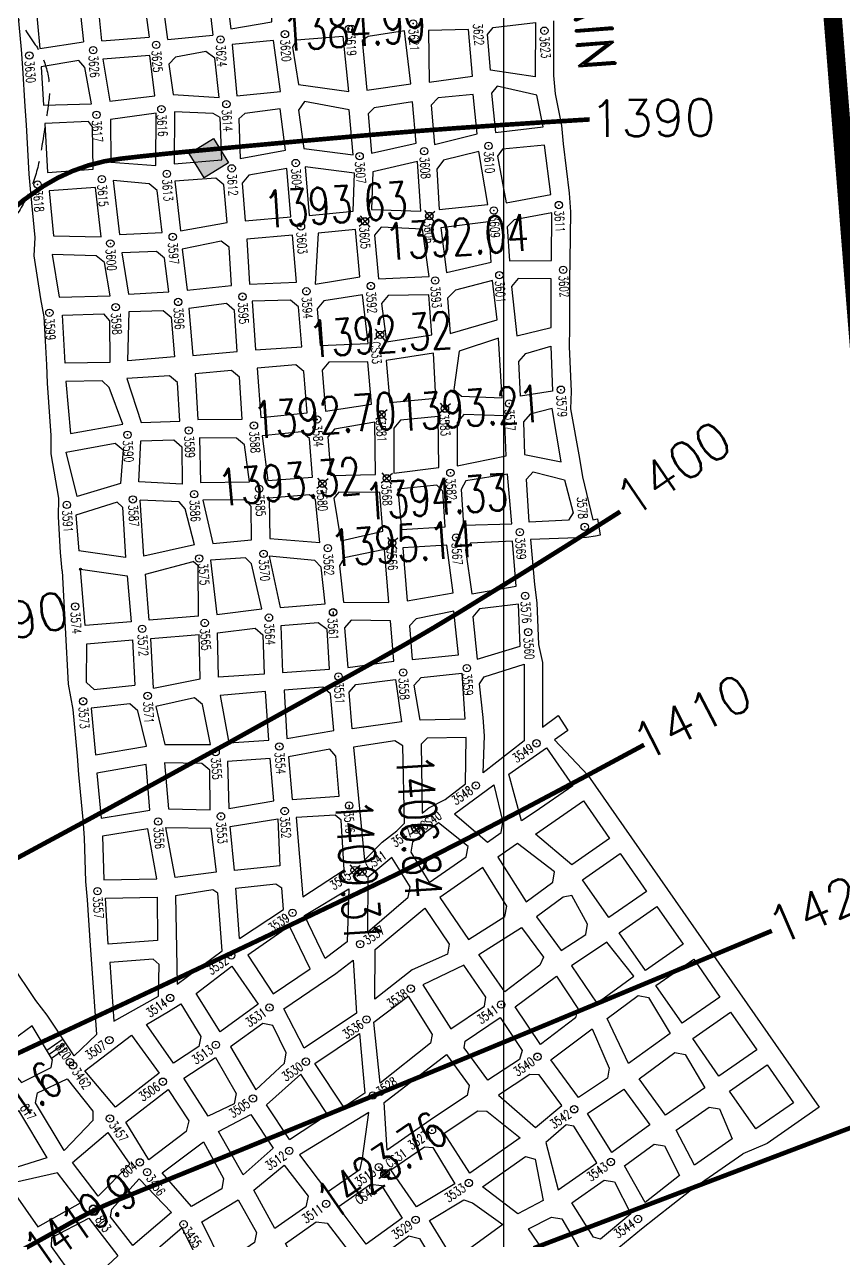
# Model space of a CAD drawing. Header units: inches. Extents: x 10131215 to 10153225, y 3476725 to 3491422.
# Drawn here: x 10141479 to 10142370, y 3484251 to 3485574 of the extents above; entities that cross this region are included whole.
import ezdxf
from ezdxf.enums import TextEntityAlignment as Align

# ---------------------------------------------------------------- set-up
doc = ezdxf.new("R2010")
doc.units = ezdxf.units.IN
doc.header["$LTSCALE"] = 100
doc.header["$MEASUREMENT"] = 0
doc.header["$PDMODE"] = 32
doc.header["$PDSIZE"] = 8
doc.linetypes.add('DASHDOT', pattern=[1, 0.5, -0.25, 0, -0.25])
doc.linetypes.add('DASHED2', pattern=[0.375, 0.25, -0.125])
for name, color, linetype in [('BOUNDARY-MINE LIMITS', 30, 'DASHDOT'), ('BUILDINGS', 7, 'CONTINUOUS'), ('ELEVATIONS-UPEER MASON-CONTOURS', 175, 'CONTINUOUS'), ('ELEVATIONS-UPPER MASON-SPOT', 175, 'CONTINUOUS'), ('GRID COORDINATES-VA SOUTH NAD27', 252, 'CONTINUOUS'), ('MINE WORKINGS-ADVANCED-SURVEYED', 7, 'CONTINUOUS'), ('PANEL AND MAINS LABELS', 4, 'CONTINUOUS'), ('ROADS', 34, 'DASHED2'), ('SEALS-EXISTING', 10, 'CONTINUOUS'), ('SPADS-CONTROL SURVEY-LABELS', 230, 'CONTINUOUS'), ('SPADS-CONTROL SURVEY-SYMBOLS', 230, 'CONTINUOUS'), ('SPADS-LABEL', 90, 'CONTINUOUS'), ('SPADS-SYMBOL', 90, 'CONTINUOUS')]:
    doc.layers.add(name, color=color, linetype=linetype)
doc.styles.add('LEG', font='ROMAND')
doc.styles.add('LEV', font='SIMPLEX.shx', dxfattribs={"width": 0.7, "height": 40})
doc.styles.add('SP', font='SIMPLEX', dxfattribs={"width": 0.75, "height": 12})
doc.styles.get("Standard").update_dxf_attribs({"font": 'simplex.shx'})

# ---------------------------------------------------------------- blocks, each defined once
blk = doc.blocks.new('SS')
at = {"layer": 'SPADS-CONTROL SURVEY-SYMBOLS'}
blk.add_line((0, 0), (0, -4), dxfattribs=at)
blk.add_circle((0, 0), 4, dxfattribs=at)
blk = doc.blocks.new('CS')
at = {"layer": 'SPADS-CONTROL SURVEY-SYMBOLS'}
for p, q in [((-5.7, 5.7), (5.7, -5.7)), ((5.7, 5.7), (-5.7, -5.7))]:
    blk.add_line(p, q, dxfattribs=at)
blk.add_circle((0, 0), 4, dxfattribs=at)

msp = doc.modelspace()

# ---------------------------------------------------------------- linework, layer by layer
at = {"layer": 'BOUNDARY-MINE LIMITS', "const_width": 20}
msp.add_lwpolyline([(10140753, 3479084.4), (10139113.1, 3481748), (10135309.1, 3481748), (10135309.1, 3484078.5), (10136387.9, 3484078.5), (10136387.9, 3486601.2), (10138341.9, 3486601.2), (10138341.9, 3487699.8), (10142188.8, 3487699.8), (10142412.7, 3484892.3), (10142623.9, 3484306.7), (10142796.8, 3484074.3), (10143151.6, 3484065.3), (10143500.4, 3483618.4), (10143792.6, 3483818), (10144004.3, 3483755.4), (10144488.2, 3483062.4), (10144843, 3482463.4), (10144896.6, 3482347.2), (10144953.3, 3482314.4), (10145033.8, 3482290.6), (10145541.6, 3481817.9), (10145505.8, 3481770.2), (10145917.3, 3481350.1)], dxfattribs=at)
at = {"layer": 'BUILDINGS'}
msp.add_lwpolyline([(10141674.2, 3485407.3), (10141657.9, 3485433.7), (10141684.3, 3485450), (10141700.5, 3485423.6)], close=True, dxfattribs=at)
msp.add_solid([(10141657.9, 3485433.7), (10141684.3, 3485450), (10141674.2, 3485407.3), (10141700.5, 3485423.6)], dxfattribs=at)
at = {"layer": 'ELEVATIONS-UPEER MASON-CONTOURS', "const_width": 5}
for points in [[(10135978.9, 3483263.2, 0), (10135880.2, 3483248.3, 0.000547)], [(10136147.8, 3483288.5, 0.000001), (10135988.5, 3483264.7, 0.000023)], [(10139638.8, 3483431.7, 0.000001), (10139693.5, 3483463.7, 0.000011)], [(10141574.7, 3485617.6, -0.000015), (10141379, 3485600.6, -0.00076), (10141181.1, 3485583.6, 0.049543)], [(10139736.4, 3483488.8, -0.000003), (10139816.9, 3483535.8, -0.000201)], [(10142093.4, 3485470.8, 0.002916), (10141947.8, 3485461.3, 0.004035), (10141842.7, 3485452.9, 0.001901), (10141656.8, 3485435.9, 0.004823), (10141583.7, 3485428.2, 0.113745), (10141499.3, 3485398.3, 0.094745), (10141421.4, 3485324.8, 0.195799)], [(10142126.6, 3485044.3, -0.004878), (10141952.8, 3484935.6, -0.009679), (10141863.6, 3484883.4, -0.004682), (10141374.5, 3484615.6, -0.062526)], [(10142152.6, 3484790.7, -0.004551), (10141957.2, 3484687.1, -0.008302), (10141848.7, 3484633.1, -0.002216), (10141459.6, 3484449.6, -0.051308)], [(10142378.2, 3484374.6, 0.000068), (10142102.6, 3484269.9, 0.000347), (10142032.5, 3484243.2, 0.015318)], [(10141377.6, 3484188.9, 0.000208), (10141463.7, 3484234.7, 0.008591), (10141528.2, 3484270.4, -0.019418), (10141557, 3484285.6, -0.01524), (10141577, 3484294.4, 0.001075), (10141864.4, 3484411.5, 0.000891), (10142029.3, 3484479.4, 0.00056), (10142291.5, 3484588.4)], [(10141442, 3484443.5, -0.000022), (10141428.5, 3484440.3, 0.000046)]]:
    msp.add_lwpolyline(points, format="xyb", dxfattribs=at)
at = {"layer": 'GRID COORDINATES-VA SOUTH NAD27'}
msp.add_line((10142000, 3476730), (10142000, 3490730), dxfattribs=at)
at = {"layer": 'MINE WORKINGS-ADVANCED-SURVEYED'}
for points in [[(10141747.1, 3485621.5), (10141697.5, 3485615.6), (10141703.1, 3485569.2)], [(10141703.1, 3485569.2), (10141747.8, 3485576.8), (10141747.1, 3485621.5)], [(10141562.9, 3485556.3), (10141558, 3485603.9), (10141607.8, 3485608.1), (10141614.3, 3485560.2)], [(10141634.5, 3485557.8), (10141627.7, 3485609.7), (10141677.6, 3485613.9), (10141683.6, 3485562.4)], [(10141519.7, 3484980), (10141518, 3484999.9), (10141515.8, 3485038.8), (10141516.1, 3485058.9), (10141507.7, 3485107.1), (10141507.9, 3485127.2), (10141503.7, 3485184.1), (10141502.9, 3485204.1), (10141500.2, 3485256), (10141496.4, 3485275.8), (10141489.1, 3485322.3), (10141490.3, 3485342.5), (10141485.8, 3485391.3), (10141484, 3485411.2), (10141480.8, 3485465), (10141479.5, 3485485), (10141476.8, 3485526.9), (10141475.5, 3485546.8), (10141470.4, 3485601.6)], [(10141490.3, 3485603.4), (10141495.5, 3485548.1), (10141543, 3485555.2)], [(10141490.3, 3485603.4), (10141538, 3485602.3), (10141543, 3485555.2)], [(10142054.2, 3485577.9), (10142054.1, 3485518.7), (10142055.8, 3485498.8), (10142062.7, 3485464.2), (10142064.4, 3485444.3), (10142071.1, 3485390.5), (10142072.4, 3485370.5), (10142071.8, 3485317), (10142071.4, 3485297), (10142071.4, 3485244), (10142071, 3485224), (10142073.1, 3485175), (10142072.7, 3485156), (10142082.2, 3485101.9), (10142085.7, 3485082.2), (10142096.8, 3485035.4), (10142101.8, 3485036.3), (10142104.9, 3485018.6), (10142099.9, 3485017.7), (10142090.1, 3485016), (10142029.2, 3485013.9), (10142033.3, 3484965), (10142035.9, 3484945.2), (10142037.6, 3484899.7), (10142042.2, 3484880.1), (10142042.1, 3484809.8), (10142059.2, 3484822.7), (10142069.7, 3484806.3), (10142055, 3484796)], [(10141562.9, 3485556.3), (10141614.3, 3485560.2)], [(10141634.5, 3485557.8), (10141683.6, 3485562.4)], [(10141585.2, 3485049.1), (10141579.7, 3485054.7), (10141534.7, 3485040.4), (10141538, 3485001.5)], [(10141663.6, 3485008.1), (10141653.4, 3485047.3), (10141646.8, 3485054.8), (10141604.6, 3485056.8)], [(10141663.6, 3485008.1), (10141608.7, 3484996), (10141604.6, 3485056.8)], [(10141585.2, 3485049.1), (10141588.7, 3484994.4), (10141538, 3485001.5)], [(10141668, 3484930.6), (10141614.5, 3484926.3), (10141610.3, 3484976.1), (10141662.1, 3484989.9)], [(10141668, 3484930.6), (10141667.5, 3484985.3), (10141662.1, 3484989.9)], [(10141519.7, 3484980), (10141526.1, 3484856.8)], [(10141546, 3484858.3), (10141546.4, 3484900.5), (10141596.2, 3484904.7), (10141598.7, 3484855.6)], [(10141619.1, 3484852.3), (10141616.2, 3484906.3), (10141668.7, 3484910.6)], [(10141619.1, 3484852.3), (10141669.8, 3484862.5), (10141668.7, 3484910.6)], [(10141546, 3484858.3), (10141554.6, 3484850.9), (10141598.7, 3484855.6)], [(10142055, 3484796), (10142091.5, 3484757.8), (10142342.9, 3484396.5), (10142286.4, 3484357.2), (10142259.9, 3484345.8)], [(10141946.5, 3484715.6), (10141989.1, 3484747.3), (10141999, 3484706.4)], [(10141826.4, 3484654.8), (10141823.2, 3484708.8), (10141816.7, 3484714.3), (10141774.3, 3484711.7)], [(10141774.3, 3484711.7), (10141781.5, 3484625.3), (10141826.4, 3484654.8)], [(10141946.5, 3484715.6), (10141982.2, 3484684.9), (10141997, 3484695.2), (10141999, 3484706.4)], [(10141712.6, 3484579.9), (10141708.6, 3484634.9), (10141752.2, 3484639.6), (10141758.6, 3484635.2)], [(10141712.6, 3484579.9), (10141760.5, 3484611.5), (10141758.6, 3484635.2)], [(10141794.4, 3484444.2), (10141842.9, 3484476.8), (10141848.8, 3484411.8)], [(10141848.8, 3484411.8), (10141825.9, 3484396.7), (10141794.4, 3484444.2)], [(10141767, 3484361.4), (10141741.8, 3484399.1), (10141779.4, 3484432.6)], [(10141767, 3484361.4), (10141808.4, 3484388.7), (10141779.4, 3484432.6)]]:
    msp.add_lwpolyline(points, dxfattribs=at)
for points in [[(10141899, 3485509.7), (10141892.1, 3485567.3), (10141852.4, 3485561.1), (10141845.8, 3485556.5), (10141851.2, 3485502.8)], [(10141965.9, 3485517.8), (10141961.6, 3485568.6), (10141918.1, 3485567.6), (10141919, 3485511.4)], [(10142034.2, 3485517.1), (10141985.4, 3485524.5), (10141982.1, 3485563.3), (10141988.5, 3485570.9), (10142034.3, 3485576.1)], [(10141757.1, 3485501.3), (10141749.5, 3485556.8), (10141704.6, 3485552.2), (10141709.5, 3485496.5)], [(10141831.3, 3485501.1), (10141825.3, 3485560.9), (10141774.6, 3485556.9), (10141770.2, 3485549.5), (10141776.6, 3485508.9)], [(10141620.4, 3485496.5), (10141614.9, 3485540.2), (10141564, 3485536.3), (10141571.4, 3485490.6)], [(10141690.6, 3485494.8), (10141685.8, 3485537.5), (10141676.1, 3485544.7), (10141643.1, 3485538.5), (10141635.7, 3485530.9), (10141640.4, 3485498.1)], [(10141551.5, 3485487.6), (10141544.4, 3485527.3), (10141538, 3485534.9), (10141496.8, 3485528.2), (10141499.5, 3485486.3)], [(10142042.8, 3485462.6), (10142035.9, 3485497.1), (10141992.9, 3485507), (10141986.5, 3485499.5), (10141991.1, 3485456.7)], [(10141836.1, 3485432.3), (10141832, 3485481.1), (10141783.1, 3485490.4), (10141776.9, 3485480.9), (10141782.4, 3485439.2)], [(10141904.6, 3485445), (10141900.8, 3485489.8), (10141858.9, 3485483.4), (10141852.4, 3485476.8), (10141856, 3485434)], [(10141971.2, 3485455), (10141966.6, 3485497.8), (10141928.5, 3485494.2), (10141921.1, 3485486.5), (10141924.8, 3485443.7)], [(10141572.6, 3485424.2), (10141621.6, 3485420.6), (10141622, 3485477.6), (10141572.4, 3485470.6)], [(10141641.5, 3485422.5), (10141693.3, 3485426.7), (10141691.6, 3485472.8), (10141684.1, 3485477.1), (10141641.9, 3485479.2)], [(10141713.2, 3485428.4), (10141762.5, 3485437.5), (10141756.7, 3485482.2), (10141718.3, 3485477.2), (10141711.7, 3485471.6)], [(10141503.9, 3485413), (10141553.5, 3485416.7), (10141552.8, 3485462.6), (10141548.5, 3485468.4), (10141500.8, 3485466.3)], [(10141929.7, 3485372.9), (10141982.6, 3485378.3), (10141972.8, 3485436.1), (10141934.3, 3485426.5), (10141927.1, 3485416.8)], [(10142002.6, 3485380), (10142051.1, 3485389.2), (10142044.4, 3485442.7), (10141998.7, 3485438.3), (10141993.3, 3485430.8)], [(10141856.1, 3485372.8), (10141909.8, 3485371.2), (10141906.3, 3485425), (10141857.6, 3485414)], [(10141768.5, 3485364.8), (10141764.1, 3485417.6), (10141722.8, 3485410.1), (10141715.5, 3485401.5), (10141718.9, 3485360.6)], [(10141784.1, 3485419.2), (10141788.5, 3485366.4), (10141836.1, 3485371.1), (10141837.7, 3485412.4)], [(10141562.1, 3485343.2), (10141556.1, 3485396.8), (10141505.7, 3485393.1), (10141510.2, 3485344.3)], [(10141628.4, 3485347.9), (10141623.1, 3485393.6), (10141614.4, 3485400.9), (10141575.2, 3485404.4), (10141581.9, 3485345.8)], [(10141699, 3485358.9), (10141695.6, 3485399.8), (10141686.9, 3485407.1), (10141642.3, 3485403.5), (10141648.3, 3485349.8)], [(10142051.8, 3485317.4), (10142052.4, 3485369.2), (10142011.1, 3485361.6), (10142003.7, 3485354), (10142006.1, 3485317.2)], [(10141986.1, 3485315.7), (10141983.2, 3485359.3), (10141931.4, 3485352.9), (10141937.7, 3485304.5)], [(10141774.4, 3485294), (10141770.2, 3485344.8), (10141720.6, 3485340.7), (10141723.6, 3485291.8)], [(10141843.6, 3485299.8), (10141838.8, 3485351.2), (10141798.1, 3485347.2), (10141794.7, 3485291.7)], [(10141919, 3485300.1), (10141911.5, 3485351.3), (10141866.7, 3485353.6), (10141859.4, 3485344.9), (10141863.8, 3485297.4)], [(10141703.7, 3485290.1), (10141701.2, 3485332), (10141692.7, 3485338.3), (10141650.2, 3485329.9), (10141655.8, 3485285.1)], [(10141571.8, 3485279.1), (10141565.8, 3485315.4), (10141556.8, 3485322.3), (10141509, 3485324.1), (10141516.3, 3485277.6)], [(10141635.8, 3485283.5), (10141631, 3485320.1), (10141622.3, 3485327.3), (10141584.6, 3485325.9), (10141591.7, 3485280.9)], [(10141992.9, 3485253), (10141987.7, 3485295.8), (10141947.3, 3485285.2), (10141938.9, 3485276.5), (10141941.8, 3485238.1)], [(10142051.4, 3485244.4), (10142051.4, 3485297.4), (10142015.6, 3485297.9), (10142008.2, 3485289.3), (10142014.3, 3485235.6)], [(10141852.6, 3485227.2), (10141846.2, 3485279.9), (10141804.3, 3485273.4), (10141796.9, 3485264.8), (10141800.2, 3485225.1)], [(10141921.9, 3485236.6), (10141918.6, 3485280), (10141874.4, 3485279.3), (10141867.1, 3485270.6), (10141872.6, 3485228.8)], [(10141591.3, 3485208.3), (10141592.4, 3485261.9), (10141629.5, 3485262.9), (10141638.2, 3485255.6), (10141641.7, 3485212.5)], [(10141710.1, 3485218.5), (10141707.1, 3485263.2), (10141698.4, 3485270.5), (10141657.4, 3485265.2), (10141661.7, 3485214.2)], [(10141780.3, 3485223.5), (10141776.7, 3485267.1), (10141768, 3485274.4), (10141726.3, 3485273), (10141730, 3485220.3)], [(10141522.8, 3485205.9), (10141520.1, 3485257.8), (10141564.5, 3485259.3), (10141571.2, 3485251.9), (10141571.4, 3485206.4)], [(10141998.3, 3485168.2), (10141994.4, 3485233.1), (10141951.3, 3485218.8), (10141945.5, 3485177.2), (10141954.1, 3485169.9)], [(10142018.3, 3485169.7), (10142016.4, 3485207.7), (10142023.8, 3485216.2), (10142051, 3485224.4), (10142053.1, 3485175.4)], [(10141926.2, 3485167.7), (10141923.4, 3485216.7), (10141872.2, 3485208.7), (10141876, 3485162.9)], [(10141715.6, 3485144.7), (10141712.6, 3485190.6), (10141703.9, 3485197.9), (10141664.3, 3485194.3), (10141667.4, 3485144.4)], [(10141786.3, 3485151.7), (10141782.5, 3485196.6), (10141773.9, 3485203.9), (10141731.8, 3485200.4), (10141735.6, 3485146.5)], [(10141856.1, 3485161.2), (10141852.3, 3485207.1), (10141809.8, 3485206.8), (10141802.5, 3485198.2), (10141806.2, 3485153.4)], [(10141585.6, 3485139.4), (10141570.9, 3485179.3), (10141563.2, 3485186.6), (10141523.6, 3485185.9), (10141528.8, 3485129.1)], [(10141647.5, 3485142.8), (10141645, 3485184.7), (10141636.4, 3485192), (10141590.1, 3485189.1), (10141605.5, 3485141.3)], [(10142022.5, 3485106.6), (10142062.5, 3485098.5), (10142052.7, 3485156.4), (10142028.7, 3485150.4), (10142021.4, 3485141.9)], [(10141880.4, 3485086.3), (10141929.3, 3485092.3), (10141928.7, 3485147.9), (10141887.7, 3485143.8), (10141880.4, 3485135.2)], [(10141949.2, 3485094.1), (10142002.5, 3485105), (10142000.8, 3485148.3), (10141956.6, 3485150), (10141949.2, 3485141.4)], [(10141743.5, 3485078), (10141792.1, 3485081.9), (10141788.6, 3485123.8), (10141779.9, 3485131.1), (10141737.3, 3485126.6)], [(10141812, 3485083.6), (10141860.5, 3485084.6), (10141859.8, 3485141.5), (10141815.8, 3485134.1), (10141808.5, 3485125.5)], [(10141536.1, 3485060.6), (10141524, 3485108.9), (10141577.5, 3485118.6), (10141586.2, 3485111.4), (10141583, 3485075)], [(10141650.2, 3485074.2), (10141603, 3485076.7), (10141605.3, 3485121.2), (10141641.2, 3485122.2), (10141649.8, 3485114.9)], [(10141670.2, 3485075.8), (10141723.5, 3485076.6), (10141718.1, 3485116.9), (10141709.4, 3485124.1), (10141669.1, 3485124.5)], [(10142008.7, 3485031.2), (10142004.2, 3485085.1), (10141958.7, 3485077.9), (10141953.6, 3485068.4), (10141956.1, 3485029.5)], [(10142027.6, 3485032.8), (10142024.7, 3485079.7), (10142032.1, 3485087.4), (10142066, 3485078.8), (10142075.3, 3485042.9), (10142070.5, 3485034.9)], [(10141868.6, 3485023.1), (10141865.2, 3485065), (10141820.6, 3485065.3), (10141815.1, 3485058.8), (10141822.9, 3485012.7)], [(10141936.2, 3485027.7), (10141933.6, 3485066.6), (10141927, 3485073), (10141884.9, 3485068.6), (10141888.6, 3485024.8)], [(10141725.8, 3485013.6), (10141725.3, 3485049.7), (10141718.8, 3485057.2), (10141672.7, 3485056.9), (10141683.6, 3485009.7)], [(10141800, 3485010.8), (10141795.1, 3485057.1), (10141788.7, 3485062.6), (10141744.7, 3485059), (10141745.7, 3485015)], [(10141965.3, 3484954.8), (10142013.3, 3484963.4), (10142009.3, 3485012.2), (10141963.8, 3485010.1), (10141958.5, 3485002.6)], [(10141825.5, 3484945.8), (10141875.1, 3484945.4), (10141870.3, 3485003.2), (10141826.5, 3484994), (10141821.2, 3484985.5)], [(10141895, 3484947.1), (10141945.1, 3484956.1), (10141938, 3485007.7), (10141890.2, 3485004.8)], [(10141688, 3484932.3), (10141736.8, 3484938.4), (10141725.5, 3484987.5), (10141719.1, 3484994.1), (10141681, 3484991.4)], [(10141756.8, 3484940), (10141805.6, 3484944.1), (10141801.3, 3484983.8), (10141794.6, 3484991.3), (10141745, 3484995.9)], [(10141539.6, 3484981.6), (10141590.4, 3484974.4), (10141594.6, 3484924.6), (10141544.7, 3484920.4)], [(10141950.7, 3484888.4), (10141945.8, 3484936.1), (10141904.7, 3484927.8), (10141897.3, 3484920.2), (10141900.4, 3484883.3)], [(10141971.1, 3484884), (10142017.7, 3484898.1), (10142016, 3484943.5), (10141973.7, 3484938.4), (10141966.4, 3484929.8)], [(10141810.5, 3484873.1), (10141807.9, 3484916.2), (10141798.3, 3484923.4), (10141757.4, 3484920), (10141759.4, 3484869.3)], [(10141880.4, 3484881.6), (10141876.8, 3484925.5), (10141834.1, 3484926.4), (10141826.8, 3484917.8), (10141830.4, 3484874.8)], [(10141689.7, 3484864.2), (10141688.6, 3484912.3), (10141729.5, 3484917.7), (10141738.1, 3484910.4), (10141739.5, 3484867.7)], [(10141977.4, 3484760.1), (10141979.1, 3484800.3), (10141977.4, 3484820.3), (10141973.4, 3484857.1), (10141978.8, 3484864.5), (10142022.3, 3484878.4), (10142022.2, 3484795.1)], [(10141957.5, 3484818.6), (10141908.9, 3484817.4), (10141902.7, 3484855.4), (10141910, 3484864), (10141954.3, 3484868.6)], [(10141815, 3484806.4), (10141811.7, 3484846.1), (10141803.1, 3484853.4), (10141761, 3484850.3), (10141764.2, 3484797.4)], [(10141888.9, 3484815.7), (10141835, 3484808.1), (10141831.7, 3484847.8), (10141839, 3484856.4), (10141882.1, 3484861.7)], [(10141680.9, 3484791.2), (10141672.2, 3484834.6), (10141663.5, 3484841.9), (10141621.7, 3484832.5), (10141631.2, 3484791.1)], [(10141744.3, 3484795.8), (10141741, 3484848.7), (10141691.4, 3484844.3), (10141700.8, 3484792.9)], [(10141611.3, 3484789.4), (10141602, 3484827.8), (10141593.4, 3484835.1), (10141551.1, 3484830.6), (10141555.9, 3484779.8)], [(10141769.7, 3484731.4), (10141821, 3484734.7), (10141817.4, 3484778.5), (10141810.7, 3484786), (10141765.8, 3484777.5)], [(10141848.4, 3484665.2), (10141867.7, 3484684.8), (10141883.6, 3484697), (10141892.1, 3484705.6), (10141890.1, 3484789.7), (10141881.6, 3484795), (10141836.6, 3484788.2)], [(10141918.3, 3484722.3), (10141936.4, 3484731.3), (10141958.3, 3484748.4), (10141959.2, 3484798.7), (10141916.5, 3484797.9), (10141910, 3484791.4), (10141911.3, 3484716.2)], [(10142005.6, 3484758.7), (10142046.6, 3484787.3), (10142075.2, 3484746.2), (10142034.1, 3484717.7), (10142019.2, 3484707.9)], [(10141700.8, 3484721.6), (10141749.8, 3484729.8), (10141745.9, 3484775.9), (10141699.5, 3484772.7)], [(10141615.2, 3484719.6), (10141610.9, 3484769.3), (10141557.4, 3484759.9), (10141562.1, 3484711.1)], [(10141635.2, 3484721.1), (10141680.8, 3484720), (10141680.2, 3484763), (10141671.6, 3484770.3), (10141630.9, 3484771)], [(10142034.5, 3484693.6), (10142086.6, 3484729.8), (10142115.1, 3484688.8), (10142074.1, 3484660.2)], [(10141707.1, 3484653.9), (10141702.3, 3484701.7), (10141754.4, 3484710.1), (10141756.6, 3484659.1)], [(10141565.1, 3484643.8), (10141622.6, 3484645), (10141612.7, 3484699.4), (10141563.6, 3484691.2)], [(10141642.5, 3484646.4), (10141632.6, 3484700.8), (10141681.4, 3484700), (10141687.2, 3484652.3)], [(10141919, 3484641), (10141959.2, 3484669), (10141961.2, 3484680.1), (10141928.9, 3484705.8), (10141900.8, 3484685), (10141898.8, 3484673.9)], [(10142024.3, 3484620.1), (10142053.2, 3484641.5), (10142055.2, 3484652.6), (10142015, 3484683.4), (10141993.6, 3484668.5)], [(10141851.8, 3484586.9), (10141896, 3484625), (10141898, 3484636.1), (10141878.3, 3484668.2), (10141852.2, 3484646.3)], [(10142085.5, 3484643.8), (10142126.6, 3484672.4), (10142155.1, 3484631.3), (10142114.1, 3484602.8)], [(10141961.6, 3484578.9), (10142001.3, 3484604.1), (10142003.3, 3484615.2), (10141977.2, 3484657.1), (10141930.4, 3484624.5)], [(10141644.7, 3484530.3), (10141693.7, 3484566.7), (10141689, 3484629.4), (10141683.7, 3484633), (10141642.9, 3484626.4)], [(10141783.2, 3484604.9), (10141831.3, 3484634.2), (10141829.8, 3484576.5), (10141805.8, 3484558.4)], [(10142062.3, 3484567), (10142089.2, 3484584.4), (10142091.2, 3484595.5), (10142074, 3484626.7), (10142064.7, 3484625), (10142035.7, 3484603.7)], [(10141569.9, 3484574), (10141566.8, 3484623.9), (10141623, 3484624.9), (10141623.4, 3484577.8)], [(10142125.5, 3484586.4), (10142166.6, 3484614.9), (10142195.1, 3484573.9), (10142154.1, 3484545.3)], [(10141860, 3484568.2), (10141914, 3484613.1), (10141940.6, 3484574), (10141938.6, 3484562.9), (10141900.3, 3484546), (10141859.7, 3484514.1)], [(10141721.6, 3484562), (10141749.2, 3484520), (10141789.5, 3484546.9), (10141766.8, 3484593.4)], [(10142001, 3484521.9), (10141973, 3484562.5), (10142019.3, 3484592.2), (10142043.1, 3484559.6), (10142039.3, 3484551)], [(10142101, 3484509.6), (10142141.5, 3484539), (10142112.1, 3484576), (10142073.8, 3484550.5)], [(10141575.9, 3484490.2), (10141624.5, 3484517.4), (10141625.2, 3484551.9), (10141618.8, 3484557.5), (10141571.6, 3484554)], [(10141691.4, 3484478.5), (10141665.4, 3484520.4), (10141704.4, 3484550), (10141732.8, 3484508.5)], [(10141760.7, 3484503.6), (10141817.3, 3484542), (10141836.3, 3484556.6), (10141839.7, 3484498.9), (10141783, 3484460.7)], [(10141911.8, 3484529.6), (10141942.5, 3484481.7), (10141978.9, 3484506.3), (10141980.6, 3484516.1), (10141956.6, 3484551)], [(10142165.5, 3484528.9), (10142206.5, 3484557.5), (10142235.1, 3484516.4), (10142194.1, 3484487.9)], [(10142039.9, 3484464.6), (10142012.5, 3484505.6), (10142057.3, 3484539.1), (10142080.6, 3484503.9), (10142078, 3484493.6)], [(10141640.7, 3484444.4), (10141611.4, 3484486.5), (10141635.2, 3484500.7), (10141648.9, 3484509), (10141670.4, 3484473.6), (10141668.4, 3484462.5)], [(10141865.5, 3484422.8), (10141858.8, 3484489.1), (10141895.9, 3484517.4), (10141922.1, 3484475.8), (10141920.4, 3484466.1)], [(10142135.7, 3484444), (10142112.4, 3484493.2), (10142146.3, 3484518), (10142157.5, 3484516), (10142181.1, 3484476.8)], [(10142205.5, 3484471.4), (10142246.5, 3484500), (10142275.1, 3484459), (10142234, 3484430.4)], [(10141702.8, 3484462.1), (10141730.4, 3484415.5), (10141761.4, 3484444.4), (10141763.4, 3484455.6), (10141748.9, 3484485.6), (10141737.8, 3484487.5)], [(10141956.9, 3484461.3), (10141958.1, 3484468.3), (10141996.2, 3484494), (10142020, 3484458.1), (10142016.9, 3484448.6), (10141982.7, 3484426)], [(10142081.1, 3484407.3), (10142051.3, 3484448.2), (10142096, 3484481.8), (10142114.7, 3484439.2), (10142112.7, 3484428)], [(10141625.1, 3484433.6), (10141577.6, 3484396.8), (10141544.2, 3484436.1), (10141595, 3484475.1)], [(10142175.8, 3484388.1), (10142147.1, 3484427.6), (10142185.9, 3484455.9), (10142197.1, 3484453.9), (10142218.5, 3484417.8)], [(10141678.4, 3484386.7), (10141652.1, 3484428), (10141686.4, 3484450.6), (10141708.8, 3484411.5), (10141706.8, 3484400.3)], [(10141873.3, 3484349.9), (10141869.8, 3484401.7), (10141937.7, 3484453.8), (10141962.2, 3484420.3), (10141960.2, 3484409.2), (10141923.6, 3484384.9)], [(10142245.5, 3484414), (10142286.5, 3484442.5), (10142315.1, 3484401.5), (10142274, 3484372.9)], [(10142034.3, 3484374.6), (10142063, 3484398.3), (10142038.3, 3484431.8), (10142028.3, 3484432.2), (10141994.1, 3484409.6)], [(10141589, 3484380.4), (10141634.9, 3484416), (10141657.5, 3484381.8), (10141654.6, 3484370.1), (10141613.9, 3484339.3)], [(10142117.4, 3484347.5), (10142090.9, 3484389.7), (10142130.7, 3484416.2), (10142158.8, 3484377.5)], [(10141778, 3484344.7), (10141808.4, 3484304.7), (10141843.7, 3484329.3), (10141846.5, 3484341), (10141853.1, 3484390.7)], [(10141935, 3484368.5), (10141971.7, 3484392.8), (10141981.7, 3484392.4), (10142017.9, 3484363.2), (10141963, 3484324.8)], [(10142207.4, 3484333.7), (10142187.3, 3484371.7), (10142223.4, 3484396.8), (10142234.5, 3484394.8), (10142248.4, 3484362.2)], [(10141716.7, 3484322.9), (10141689.9, 3484370.3), (10141724.8, 3484388.5), (10141749.2, 3484352)], [(10142059.3, 3484306.7), (10142101, 3484336), (10142076.2, 3484375.8), (10142067.8, 3484377.3), (10142045.8, 3484358.2)], [(10141628.6, 3484325.2), (10141673.4, 3484358.8), (10141695.2, 3484318.9), (10141693.2, 3484307.7), (10141660.3, 3484288.5)], [(10141905.2, 3484288.2), (10141877.3, 3484328.3), (10141913.6, 3484353.6), (10141922.8, 3484352.7), (10141946.6, 3484313.3)], [(10142153.9, 3484293.1), (10142131.3, 3484332.8), (10142163.7, 3484356.5), (10142174.8, 3484354.5), (10142191, 3484322.3)], [(10141976.9, 3484310.1), (10142023.7, 3484342.8), (10142034, 3484340.2), (10142042.9, 3484295.2), (10142015.2, 3484280.6)], [(10141751.1, 3484264.8), (10141728.1, 3484306.5), (10141761.3, 3484333.6), (10141787.4, 3484299.9), (10141784.6, 3484288.2)], [(10141596.5, 3484246.3), (10141572.1, 3484277.4), (10141573.6, 3484285.8), (10141603.4, 3484318.6), (10141638.6, 3484281.9)], [(10141819.8, 3484288.3), (10141855.1, 3484312.9), (10141867.1, 3484311.5), (10141889.4, 3484276), (10141850.5, 3484247.8)], [(10142074, 3484292.6), (10142109.2, 3484317.3), (10142120.4, 3484315.3), (10142138.2, 3484280.6), (10142105, 3484253.1), (10142097.4, 3484255.1)], [(10141671.7, 3484272.1), (10141711.2, 3484295.9), (10141730.9, 3484260.5), (10141728.9, 3484249.4), (10141694.4, 3484225.4)], [(10141945.5, 3484230.4), (10141919.1, 3484273.5), (10141956.4, 3484295.8), (10141965.9, 3484292.7), (10141998.8, 3484269.1)], [(10141785.8, 3484202.7), (10141762.5, 3484248.4), (10141796, 3484271.8), (10141808, 3484270.3), (10141834.2, 3484236.2)], [(10142026.7, 3484264.3), (10142051.9, 3484277.1), (10142063.1, 3484275.1), (10142084.1, 3484239.4), (10142061.8, 3484225.8), (10142052.6, 3484226.6)], [(10141864.5, 3484233.3), (10141896.7, 3484256.7), (10141908.4, 3484253.9), (10141930.8, 3484216.6), (10141886, 3484188.3)]]:
    msp.add_lwpolyline(points, close=True, dxfattribs=at)
at = {"layer": 'MINE WORKINGS-ADVANCED-SURVEYED', "flags": 128}
for points in [[(10141526.1, 3484856.8), (10141531.2, 3484829.1), (10141536, 3484778.3), (10141537.5, 3484758.4), (10141542.2, 3484709.6), (10141543.7, 3484689.7), (10141545.2, 3484642.2), (10141546.8, 3484622.2), (10141550, 3484572.3), (10141551.7, 3484552.4), (10141557.1, 3484475.6), (10141532.7, 3484452.5), (10141503.4, 3484496.7), (10141491.2, 3484512.5), (10141463.9, 3484553.3), (10141451.7, 3484569.1), (10141423.6, 3484609.2), (10141412, 3484624.3), (10141386.6, 3484661.4), (10141375.8, 3484677.1)], [(10142112.6, 3484233.9), (10142149.8, 3484264.3), (10142165.5, 3484276.8), (10142202.4, 3484305.8), (10142218.8, 3484317.3), (10142259.9, 3484345.8)]]:
    msp.add_lwpolyline(points, dxfattribs=at)
for points in [[(10141475.4, 3484423.3), (10141507.8, 3484439.7), (10141509.3, 3484448.1), (10141487, 3484485.2), (10141452.5, 3484459.8), (10141451, 3484451.4)], [(10141521.8, 3484349.6), (10141490.8, 3484401.2), (10141492.8, 3484412.3), (10141525, 3484427.4), (10141553.2, 3484392.2), (10141552.9, 3484382.2)], [(10141452.1, 3484325.5), (10141434.7, 3484352.3), (10141435, 3484362.3), (10141472.1, 3484393), (10141503.1, 3484341.5)], [(10141558.9, 3484299.9), (10141531, 3484336.5), (10141569.3, 3484369.2), (10141593.3, 3484334.8)], [(10141539.6, 3484292.6), (10141514.6, 3484325.1), (10141468.2, 3484314.7), (10141466.4, 3484305), (10141493.2, 3484266.4)], [(10141580.1, 3484234.8), (10141541.5, 3484198.8), (10141508.1, 3484245), (10141508.4, 3484255), (10141548.8, 3484275.8)], [(10141677, 3484211.1), (10141650.1, 3484265.5), (10141613.7, 3484233.8), (10141611.9, 3484224.1), (10141638.3, 3484185.7)]]:
    msp.add_lwpolyline(points, close=True, dxfattribs=at)
at = {"layer": 'MINE WORKINGS-ADVANCED-SURVEYED'}
msp.add_circle((10141539.6, 3484981.6), 1.03, dxfattribs=at)
at = {"layer": 'ROADS', "flags": 128}
msp.add_lwpolyline([(10142890.9, 3487134, -0.044645), (10142769.2, 3487146.1, -0.014325), (10142693.2, 3487162.9, 0.034109), (10142538.7, 3487190.6, 0.027265), (10142454.6, 3487195.2, 0.099439), (10142335.2, 3487171.2, 0.067785), (10142220.7, 3487103.7, 0.024609), (10142121.1, 3487016.9, -0.015349), (10142040.8, 3486944.2, 0.000143), (10141917.7, 3486839.4, 0.041992), (10141792.7, 3486713.5, 0.029288), (10141690.4, 3486575.6, 0.060776), (10141621.1, 3486435.4, -0.003956), (10141588.3, 3486344.2, 0.094066), (10141578.5, 3486285.6, 0.028514), (10141584.8, 3486205.6, -0.013309), (10141590.1, 3486156.9, -0.156293), (10141566.7, 3486055.9, -0.030644), (10141492.5, 3485947.1, 0.050304), (10141428.6, 3485845, 0.088532), (10141404.1, 3485760.7, 0.153661), (10141424.6, 3485659.3, 0.024001), (10141490.5, 3485552.1, -0.187712), (10141505, 3485489.6, -0.0068), (10141495.9, 3485431.7, -0.107997), (10141469.1, 3485365.4, -0.066152), (10141422.5, 3485313.5, 0.111374), (10141385.3, 3485263.7, 0.075028), (10141349.1, 3485132.9, -0.037187), (10141324.4, 3485008.1, -0.041), (10141280, 3484887.1, 0.025185), (10141225.6, 3484751.9, -0.003932), (10141195.9, 3484667.9, -0.009731), (10141158.1, 3484569.7, -0.162255), (10141097.1, 3484498.7, -0.05741), (10141080.1, 3484491, 0.323978), (10141030, 3484422.7, -0.029611), (10141022.8, 3484314.2, -0.050271), (10141008.1, 3484249.9, 3.810202)], format="xyb", dxfattribs=at)
at = {"layer": 'SEALS-EXISTING'}
for p, q in [((10141503, 3484458.6), (10141519.7, 3484470.2)), ((10141505.6, 3484454.3), (10141522.3, 3484465.9)), ((10141508.2, 3484450), (10141524.9, 3484461.6))]:
    msp.add_line(p, q, dxfattribs=at)
at = {"layer": 'SPADS-SYMBOL'}
for p in [(10141901.4, 3485575.2), (10141762, 3485563.6), (10141831.6, 3485569.4), (10142044.1, 3485567.3), (10141622, 3485551.9), (10141692, 3485557.7), (10141484, 3485540.4), (10141553.4, 3485546.2), (10141698.3, 3485487.5), (10141557.1, 3485475.9), (10141627.6, 3485482.1), (10141843.2, 3485430.8), (10141913.4, 3485436.2), (10141983.3, 3485442), (10141704.1, 3485417.6), (10141773.7, 3485423.4), (10141562.9, 3485405.8), (10141633.5, 3485411.7), (10141493, 3485400), (10142059.9, 3485377.7), (10141919.3, 3485366), (10141989.2, 3485371.8), (10141779.4, 3485354.3), (10141849.1, 3485360.2), (10141639.9, 3485343.1), (10141572.1, 3485336), (10141995.2, 3485301.4), (10142064.6, 3485307.2), (10141855.4, 3485289.7), (10141925.4, 3485295.6), (10141645.8, 3485272.3), (10141715.8, 3485278.1), (10141785.3, 3485283.9), (10141505.8, 3485260.6), (10141577.9, 3485266.6), (10142062.1, 3485176.9), (10141936, 3485156.5), (10142005.8, 3485161.8), (10141796.9, 3485144.6), (10141867.1, 3485150.1), (10141590.7, 3485127.9), (10141657.4, 3485132.6), (10141728.3, 3485137.9), (10141941.9, 3485086.4), (10141802.7, 3485074.8), (10141872.9, 3485080.7), (10141663.2, 3485063.2), (10141734, 3485069.1), (10141524.8, 3485051.6), (10141596.5, 3485057.6), (10142017.5, 3485022), (10142088, 3485027.8), (10141878.7, 3485010.4), (10141948.2, 3485016.2), (10141668.8, 3484993.4), (10141738.8, 3484998.5), (10141808.6, 3485004.5), (10141533.9, 3484941.2), (10142023.3, 3484952.7), (10141744.6, 3484929), (10141814.4, 3484934.8), (10141606.7, 3484916.8), (10141674.7, 3484923.2), (10142026.4, 3484913.3), (10141959.9, 3484874.1), (10141820.2, 3484864.9), (10141890.5, 3484869.4), (10141542.5, 3484838), (10141612.7, 3484843.9), (10141686.6, 3484782.6), (10141755.9, 3484788.8), (10142035.6, 3484792.3), (10141969.7, 3484746.4), (10141761.7, 3484718.7), (10141831.9, 3484724.6), (10141624.1, 3484707.2), (10141692.4, 3484712.9), (10141903.7, 3484700.5), (10141837.8, 3484654.2), (10141558.1, 3484631.6), (10141770.1, 3484607.9), (10141843.8, 3484574), (10141703.6, 3484561.7), (10141898.8, 3484525.5), (10141637.2, 3484515.4), (10141745.1, 3484504.9), (10141997.2, 3484508.2), (10141850.7, 3484492), (10141571, 3484469.4), (10141686.9, 3484464.4), (10142036.7, 3484451.5), (10141528.2, 3484445.5), (10141531.5, 3484441.9), (10141784.8, 3484446.1), (10141629.2, 3484424.3), (10141727.2, 3484406), (10141857.6, 3484409.3), (10142076.5, 3484394.3), (10141571.7, 3484384.2), (10141921.9, 3484371.5), (10141766.7, 3484349.2), (10141604.2, 3484336.6), (10142116.4, 3484337), (10141612.2, 3484326), (10141864.2, 3484331.4), (10141961.9, 3484314.2), (10141553.6, 3484286.5), (10141806.7, 3484291.4), (10141651.8, 3484269.2), (10141904.1, 3484274), (10142145.9, 3484275)]:
    msp.add_point(p, dxfattribs=at)

# ---------------------------------------------------------------- block references
at = {"layer": 'SPADS-CONTROL SURVEY-SYMBOLS', "xscale": 1.000028516851045, "yscale": 1.000028516851045, "zscale": 1.000028516851045}
for name, p, rotation in [('SS', (10141834.5, 3485569.2), 355.6010284978317), ('CS', (10141919, 3485365.6), 355.6010286467238), ('CS', (10141848.9, 3485359.8), 355.6010285365961), ('CS', (10141865.4, 3485236.6), 355.6010285721058), ('CS', (10141867, 3485149.8), 355.6010285811598), ('CS', (10141935.9, 3485156.1), 355.6010286894986), ('CS', (10141802.8, 3485074.6), 355.6010284856853), ('CS', (10141872.7, 3485080.4), 355.6010285956237), ('CS', (10141878.6, 3485010.1), 355.6010286102766), ('SS', (10141814.3, 3484934.5), 355.6010285145765), ('SS', (10141831.9, 3484724.6), 355.601028558369), ('CS', (10141904.7, 3484698.3), 355.6010286753765), ('CS', (10141837.8, 3484654.2), 355.601028573103), ('CS', (10141846.2, 3484652.7), 355.6010285864532), ('CS', (10141870.1, 3484323.8), 355.6010286494759), ('CS', (10141871.6, 3484324.8), 355.6010286516751), ('SS', (10141553.5, 3484285.9), 355.6010281528872)]:
    msp.add_blockref(name, p, dxfattribs=dict(at, rotation=rotation))

# ---------------------------------------------------------------- texts
at = {"layer": 'ELEVATIONS-UPEER MASON-CONTOURS'}
for s, rotation, p in [('1390', 0.5901, (10142230.8, 3485453.1)), ('1400', 34.2395, (10142252.4, 3485113)), ('1390', 12.5978, (10141530.6, 3484919.5)), ('1410', 27.1355, (10142274.7, 3484834.1)), ('1420', 23.4048, (10142423.8, 3484626.8))]:
    msp.add_text(s, height=40, rotation=rotation, dxfattribs=at).set_placement(p, align=Align.RIGHT)
at = {"layer": 'ELEVATIONS-UPPER MASON-SPOT', "style": 'LEV', "width": 0.7}
for s, rotation, p in [('1384.99', 3.9121, (10141837.6, 3485570.3)), ('1393.63', 3.9121, (10141817.3, 3485378.2)), ('1392.04', 3.9121, (10141949.1, 3485343)), ('1392.32', 3.9121, (10141866.1, 3485237.1)), ('1392.70', 3.9121, (10141805.3, 3485149.1)), ('1393.21', 3.9121, (10141962.7, 3485156.9)), ('1393.32', 5.1471, (10141767.1, 3485077)), ('1394.33', 3.9121, (10141926.7, 3485060.6)), ('1395.14', 3.9121, (10141889.5, 3485009.8)), ('1406.84', 273.9121, (10141908, 3484702.2)), ('1409.31', 273.9121, (10141841.7, 3484653.4)), ('1411.6', 34.7892, (10141458.1, 3484395.2)), ('1423.76', 34.7892, (10141867.2, 3484333.7)), ('1419.9', 34.7892, (10141539.7, 3484274.2))]:
    msp.add_text(s, height=40, rotation=rotation, dxfattribs=at).set_placement(p, align=Align.MIDDLE)
at = {"layer": 'PANEL AND MAINS LABELS', "style": 'LEG'}
msp.add_text('2nd NORTHWEST MAIN', height=40.001, rotation=274.3917, dxfattribs=at).set_placement((10142078.7, 3485823.9), align=Align.MIDDLE)
at = {"layer": 'SPADS-CONTROL SURVEY-LABELS', "style": 'SP', "width": 0.7}
for s, rotation, p in [('3619', 274.3521, (10141833.9, 3485551.9)), ('3606', 274.3521, (10141918.8, 3485348)), ('3605', 274.3521, (10141848.7, 3485342.1)), ('CS33', 274.3521, (10141861.2, 3485217.1)), ('3581', 274.3521, (10141866.8, 3485132.1)), ('3583', 274.3521, (10141935.8, 3485138.5)), ('3580', 274.3521, (10141802.5, 3485056.8)), ('3568', 274.3521, (10141872.7, 3485062.7)), ('3566', 274.3521, (10141878.6, 3484992.4)), ('3561', 274.3521, (10141814.3, 3484916.8)), ('3546', 274.3521, (10141832, 3484706.5)), ('CS40', 34.8355, (10141920.7, 3484708.4)), ('CS41', 34.8355, (10141860.8, 3484665.1)), ('3545', 34.8355, (10141822.3, 3484643.3)), ('817', 304.8733, (10141482.7, 3484391.2)), ('CS31', 34.8355, (10141882.9, 3484341.2)), ('CS42', 34.8355, (10141849.9, 3484301.3)), ('803', 304.8733, (10141564.4, 3484269.7))]:
    msp.add_text(s, height=10, rotation=rotation, dxfattribs=at).set_placement(p, align=Align.MIDDLE)
at = {"layer": 'SPADS-LABEL', "style": 'SP', "width": 0.7}
for s, rotation, p in [('3621', 274.3032, (10141902.3, 3485557.3)), ('3622', 274.3032, (10141972.5, 3485563.2)), ('3620', 274.3032, (10141762.9, 3485545.7)), ('3623', 274.3032, (10142045, 3485549.4)), ('3625', 274.3032, (10141622.9, 3485534)), ('3624', 274.3032, (10141692.9, 3485539.9)), ('3630', 274.3032, (10141484.9, 3485522.5)), ('3626', 274.3032, (10141554.4, 3485528.3)), ('3616', 274.3032, (10141628.5, 3485464.2)), ('3614', 274.3032, (10141699.2, 3485469.6)), ('3617', 274.3032, (10141558, 3485458)), ('3610', 274.3032, (10141984.2, 3485424.2)), ('3607', 274.3032, (10141844.1, 3485413)), ('3608', 274.3032, (10141914.3, 3485418.3)), ('3612', 274.3032, (10141705, 3485399.7)), ('3604', 274.3032, (10141774.6, 3485405.6)), ('3615', 274.3032, (10141563.9, 3485388)), ('3613', 274.3032, (10141634.4, 3485393.9)), ('3618', 274.3032, (10141494, 3485382.1)), ('3611', 274.3032, (10142060.8, 3485359.9)), ('3609', 274.3032, (10141990.1, 3485354)), ('3603', 274.3032, (10141780.4, 3485336.5)), ('3600', 274.3032, (10141573, 3485318.2)), ('3597', 274.3032, (10141640.8, 3485325.2)), ('3593', 274.3032, (10141926.3, 3485277.7)), ('3601', 274.3032, (10141996.2, 3485283.5)), ('3602', 274.3032, (10142065.5, 3485289.3)), ('3594', 274.3032, (10141786.2, 3485266)), ('3592', 274.3032, (10141856.3, 3485271.9)), ('3596', 274.3032, (10141646.7, 3485254.4)), ('3595', 274.3032, (10141716.7, 3485260.2)), ('3599', 274.3032, (10141506.7, 3485242.7)), ('3598', 274.3032, (10141578.8, 3485248.7)), ('3579', 274.3032, (10142063, 3485159.1)), ('3577', 274.3032, (10142006.7, 3485143.9)), ('3588', 274.3032, (10141729.2, 3485120)), ('3584', 274.3032, (10141797.8, 3485126.7)), ('3590', 274.3032, (10141591.6, 3485110)), ('3589', 274.3032, (10141658.3, 3485114.7)), ('3582', 274.3032, (10141942.8, 3485068.6)), ('3587', 274.3032, (10141597.4, 3485039.8)), ('3586', 274.3032, (10141664.1, 3485045.3)), ('3585', 274.3032, (10141735, 3485051.2)), ('3578', 274.3032, (10142085.4, 3485048.5)), ('3591', 274.3032, (10141525.7, 3485033.8)), ('3569', 274.3032, (10142018.4, 3485004.1)), ('3562', 274.3032, (10141809.5, 3484986.7)), ('3567', 274.3032, (10141949.1, 3484998.3)), ('3575', 274.3032, (10141673.8, 3484976.3)), ('3570', 274.3032, (10141739.7, 3484980.6)), ('3576', 274.3032, (10142024.2, 3484934.9)), ('3574', 274.3032, (10141534.8, 3484923.3)), ('3564', 274.3032, (10141745.5, 3484911.2)), ('3572', 274.3032, (10141607.6, 3484899)), ('3565', 274.3032, (10141675.6, 3484905.3)), ('3560', 274.3032, (10142027.3, 3484895.4)), ('3559', 274.3032, (10141960.8, 3484856.2)), ('3551', 274.3032, (10141821.1, 3484847)), ('3558', 274.3032, (10141891.4, 3484851.6)), ('3573', 274.3032, (10141543.4, 3484820.2)), ('3571', 274.3032, (10141613.7, 3484826)), ('3549', 34.8355, (10142020.9, 3484781.6)), ('3555', 274.3032, (10141687.5, 3484764.8)), ('3554', 274.3032, (10141756.8, 3484770.9)), ('3548', 34.8355, (10141954.9, 3484735.7)), ('3552', 274.3032, (10141762.6, 3484700.9)), ('3556', 274.3032, (10141625, 3484689.4)), ('3553', 274.3032, (10141693.3, 3484695.1)), ('3547', 34.8355, (10141889, 3484689.8)), ('3557', 274.3032, (10141559, 3484613.7)), ('3539', 34.8355, (10141755.3, 3484597.2)), ('3537', 34.8355, (10141858.9, 3484583.8)), ('3532', 34.8355, (10141688.9, 3484551)), ('3538', 34.8355, (10141884.1, 3484514.8)), ('3514', 34.8355, (10141622.4, 3484504.7)), ('3531', 34.8355, (10141730.4, 3484494.2)), ('3541', 34.8355, (10141982.4, 3484497.5)), ('3536', 34.8355, (10141835.9, 3484481.3)), ('3507', 34.8355, (10141556.2, 3484458.6)), ('820', 304.8355, (10141520.8, 3484457.4)), ('3513', 34.8355, (10141672.2, 3484453.7)), ('3530', 34.8355, (10141770, 3484435.3)), ('3540', 34.8355, (10142022, 3484440.7)), ('3462', 304.8355, (10141540.9, 3484427.8)), ('3528', 34.8355, (10141872.5, 3484419.1)), ('3506', 34.8355, (10141614.5, 3484413.5)), ('3505', 34.8355, (10141712.5, 3484395.3)), ('3542', 34.8355, (10142061.7, 3484383.6)), ('3457', 304.8355, (10141581.1, 3484370.1)), ('3527', 34.8355, (10141907.1, 3484360.8)), ('804', 37.603, (10141592.2, 3484329)), ('3512', 34.8355, (10141751.9, 3484338.4)), ('3543', 34.8355, (10142101.6, 3484326.3)), ('3456', 304.8355, (10141621.6, 3484311.9)), ('3515', 34.8355, (10141849.4, 3484320.7)), ('3533', 34.8355, (10141947.1, 3484303.5)), ('3511', 34.8355, (10141792, 3484280.7)), ('3529', 34.8355, (10141889.4, 3484263.3)), ('3544', 34.8355, (10142131.1, 3484264.3)), ('3455', 304.8355, (10141661.2, 3484255.1))]:
    msp.add_text(s, height=10, rotation=rotation, dxfattribs=at).set_placement(p, align=Align.MIDDLE)

doc.saveas('drawing.dxf')
